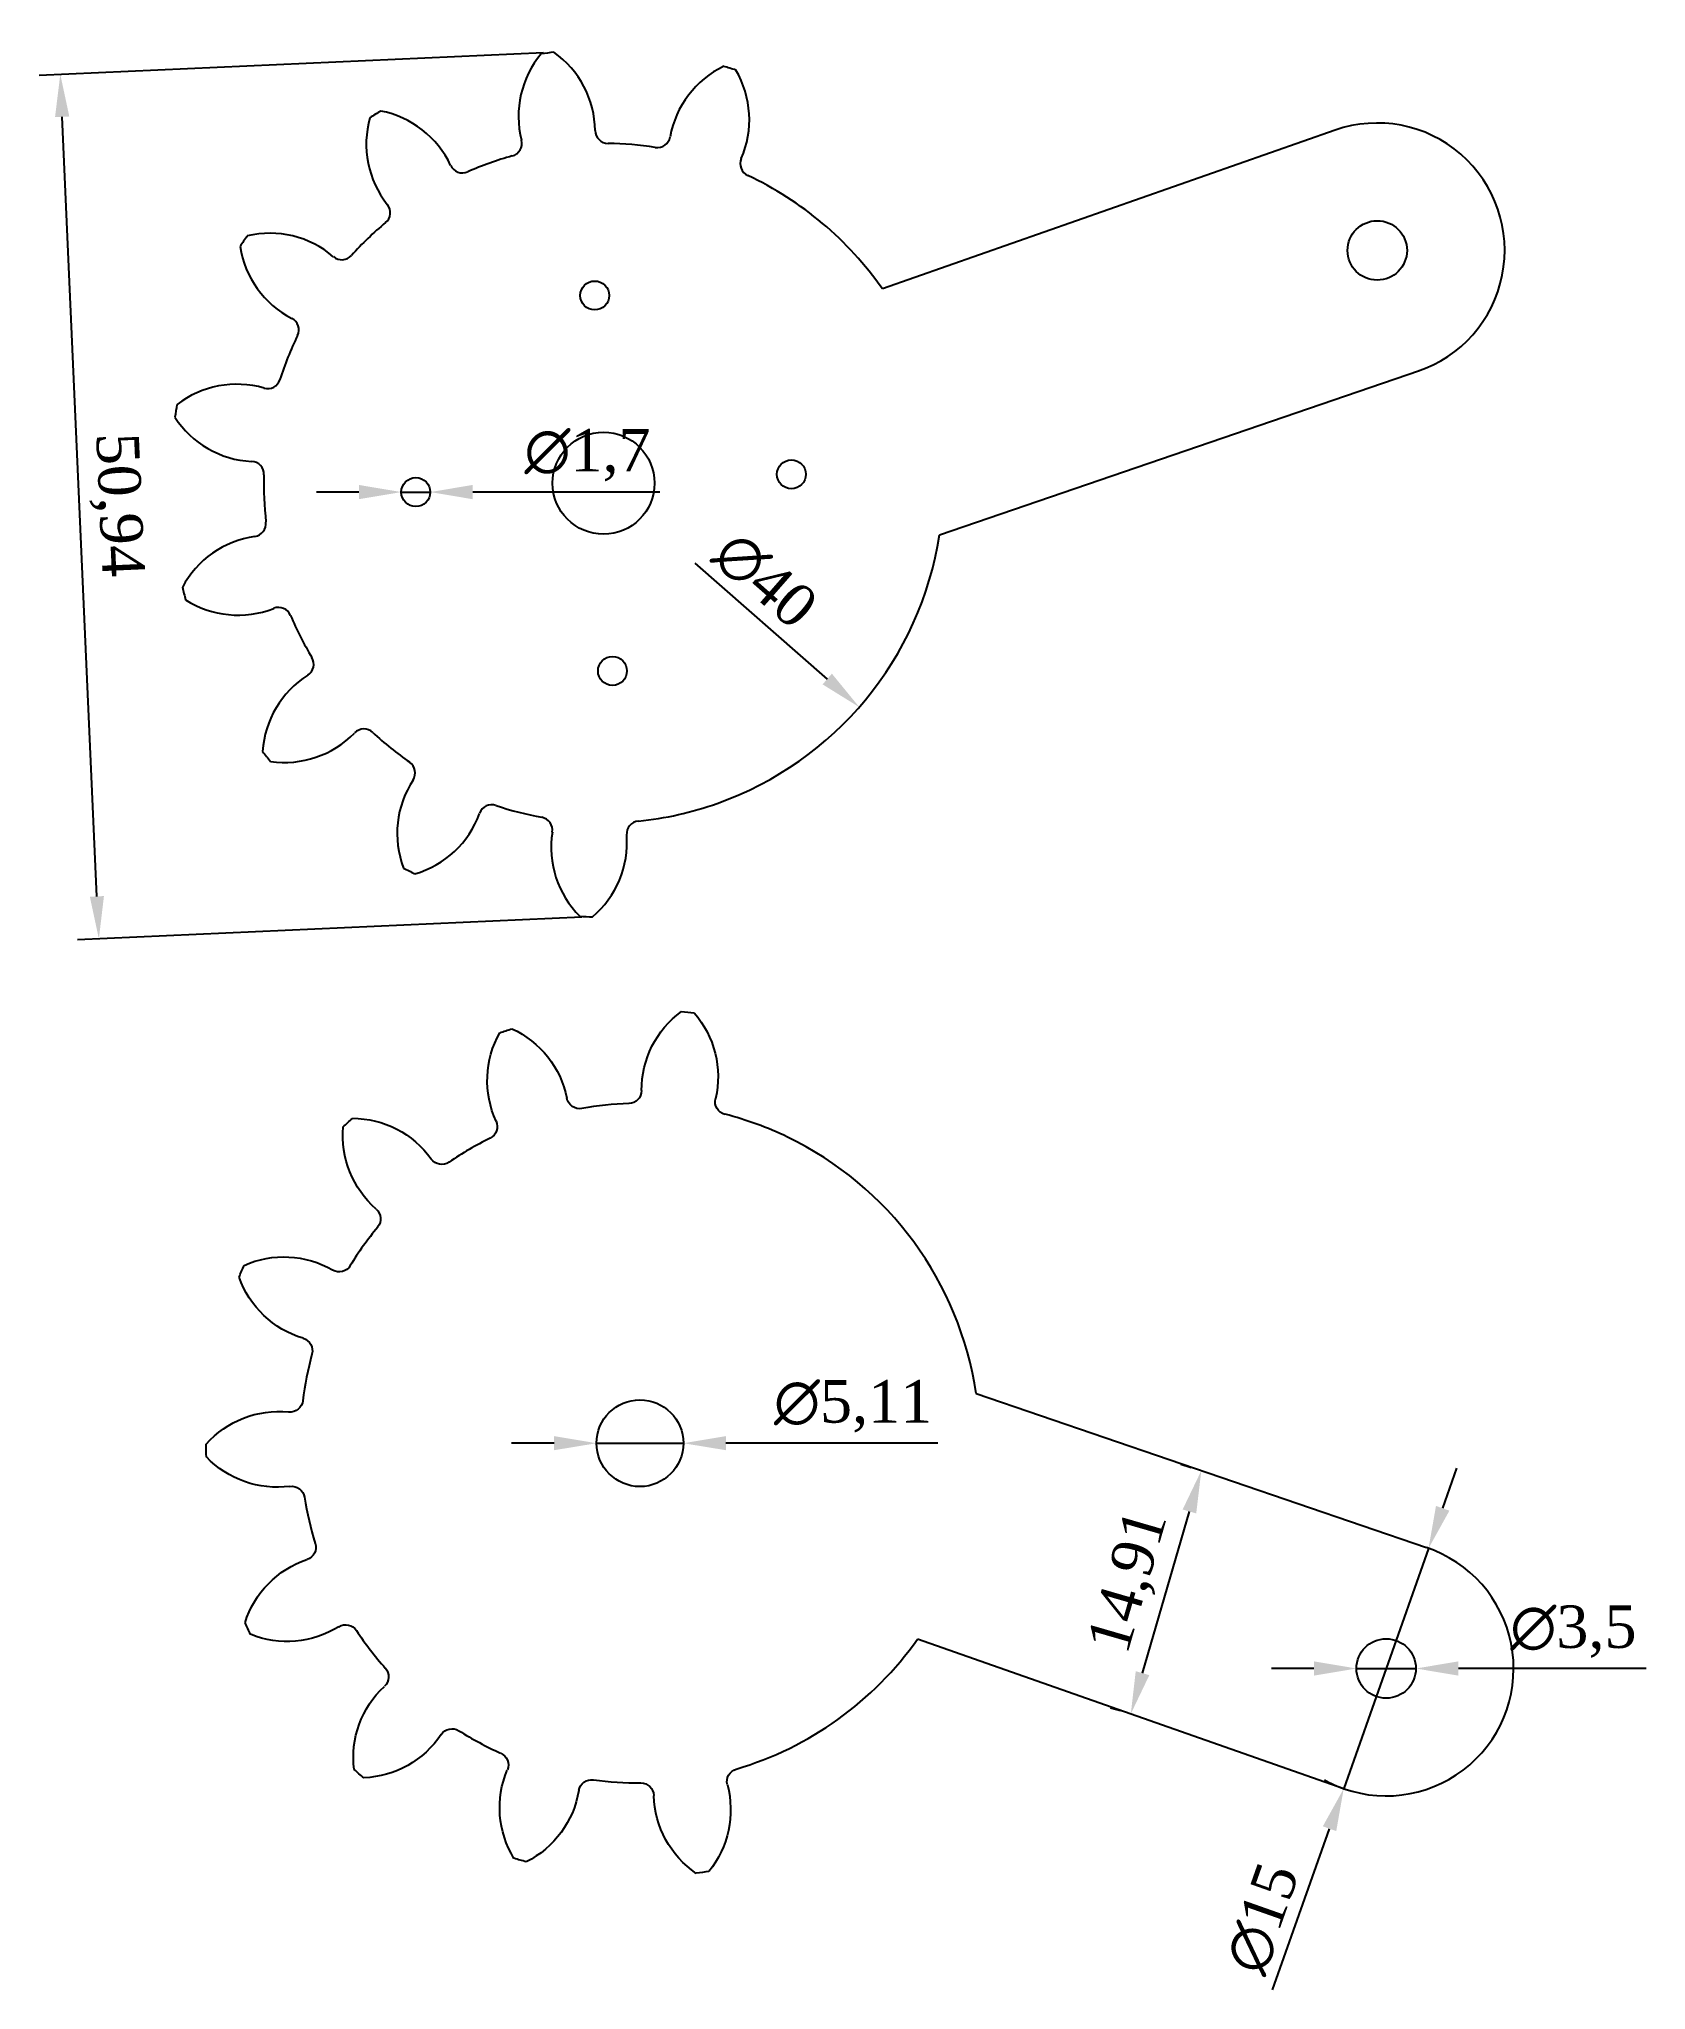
# Model space of a CAD drawing. Header units: millimetres. Extents: x 2222 to 2316, y 1079 to 1194.
import ezdxf

# ---------------------------------------------------------------- set-up
doc = ezdxf.new("R2010")
doc.units = ezdxf.units.MM
doc.layers.add('De', color=250, linetype='Continuous')
doc.styles.get("Standard").update_dxf_attribs({"font": 'CENTURY.TTF'})
doc.dimstyles.new('ISO-25', dxfattribs={"dimtxt": 2.5, "dimasz": 2.5, "dimexe": 1.25, "dimexo": 0.625, "dimtad": 1, "dimtxsty": 'Standard', "dimcen": 2.5, "dimadec": 0, "dimazin": 0, "dimtfac": 1, "dimtmove": 0, "dimatfit": 3, "dimfxl": 1, "dimarcsym": 0})

# ---------------------------------------------------------------- blocks, each defined once
blk = doc.blocks.new('*U1')
for centre, radius, start, end in [((0.53, 1.87), 6.75, 140.8283, 194.7768), ((-7.65, 0.69), 6.75, 1.5594, 55.5079), ((-6.86, -0.09), 0.9, 286.3362, 14.7768), ((0, 0.9), 0.9, 181.5594, 270)]:
    blk.add_arc(centre, radius, start, end)
at = {"layer": 'De'}
blk.add_arc((0, -23.5), 30, 97.3246, 99.0116, dxfattribs=at)
blk = doc.blocks.new('*U2')
at = {"color": 0, "linetype": 'ByBlock', "lineweight": -2, "transparency": 16777216}
for p, rotation in [((505.36, 522.88), 346.8280756340527), ((514.31, 518.64), 322.4997635538709), ((520.72, 511.09), 298.171451473689), ((523.45, 501.58), 273.8431393935072), ((522.01, 491.78), 249.5148273133253), ((516.67, 483.44), 225.1865152331435), ((508.37, 478.04), 200.8582031529616), ((489.04, 479.21), 152.2015789925979), ((498.58, 476.54), 176.5298910727799)]:
    blk.add_blockref('*U1', p, dxfattribs=dict(at, rotation=rotation))
blk = doc.blocks.new('*U3')
for centre, radius, start, end in [((0.53, 1.87), 6.75, 140.8283, 194.7768), ((-7.65, 0.69), 6.75, 1.5594, 55.5079), ((-6.86, -0.09), 0.9, 286.3362, 14.7768), ((0, 0.9), 0.9, 181.5594, 270)]:
    blk.add_arc(centre, radius, start, end)
at = {"layer": 'De'}
blk.add_arc((0, -23.5), 30, 97.3246, 99.0116, dxfattribs=at)
blk = doc.blocks.new('*U4')
at = {"color": 0, "linetype": 'ByBlock', "lineweight": -2, "transparency": 16777216}
for p, rotation in [((505.36, 522.88), 346.8280756340527), ((514.31, 518.64), 322.4997635538709), ((520.72, 511.09), 298.171451473689), ((523.45, 501.58), 273.8431393935072), ((522.01, 491.78), 249.5148273133253), ((516.67, 483.44), 225.1865152331435), ((508.37, 478.04), 200.8582031529616), ((489.04, 479.21), 152.2015789925979), ((498.58, 476.54), 176.5298910727799)]:
    blk.add_blockref('*U3', p, dxfattribs=dict(at, rotation=rotation))
blk = doc.blocks.new('*D5')
at = {"color": 0, "lineweight": -2}
blk.add_line((2260.1, 1162.86), (2267.9, 1156.03), dxfattribs=at)
at = {"color": 0}
blk.add_solid([(2268.17, 1156.35), (2267.62, 1155.72), (2269.78, 1154.38)], dxfattribs=at)
at = {"layer": 'Defpoints', "color": 0}
for p in [(2239.69, 1180.74), (2269.78, 1154.38)]:
    blk.add_point(p, dxfattribs=at)
at = {"color": 0, "insert": (2264.24, 1161.85), "char_height": 2.5, "attachment_point": 5, "rotation": 318.7879}
blk.add_mtext('∅40', dxfattribs=at)
blk = doc.blocks.new('*D6')
at = {"color": 0, "lineweight": -2}
for p, q in [((2251.19, 1192.9), (2221.51, 1191.57)), ((2224.92, 1143.24), (2222.87, 1189.13)), ((2253.46, 1142.01), (2223.78, 1140.68))]:
    blk.add_line(p, q, dxfattribs=at)
at = {"color": 0}
for points in [[(2223.29, 1189.15), (2222.45, 1189.11), (2222.76, 1191.63)], [(2225.33, 1143.26), (2224.5, 1143.22), (2225.03, 1140.74)]]:
    blk.add_solid(points, dxfattribs=at)
at = {"layer": 'Defpoints', "color": 0}
for p in [(2251.81, 1192.93), (2222.76, 1191.63), (2254.09, 1142.04)]:
    blk.add_point(p, dxfattribs=at)
at = {"color": 0, "insert": (2226.02, 1166.28), "char_height": 2.5, "attachment_point": 5, "rotation": 272.5574}
blk.add_mtext('50,94', dxfattribs=at)
blk = doc.blocks.new('*D9')
at = {"color": 0, "lineweight": -2}
for p, q in [((2240.33, 1167.04), (2237.83, 1167.04)), ((2242.83, 1167.04), (2244.53, 1167.04)), ((2258.05, 1167.04), (2247.03, 1167.04))]:
    blk.add_line(p, q, dxfattribs=at)
at = {"color": 0}
for points in [[(2240.33, 1167.46), (2240.33, 1166.62), (2242.83, 1167.04)], [(2247.03, 1167.46), (2247.03, 1166.62), (2244.53, 1167.04)]]:
    blk.add_solid(points, dxfattribs=at)
at = {"layer": 'Defpoints', "color": 0}
for p in [(2242.83, 1167.04), (2244.53, 1167.04)]:
    blk.add_point(p, dxfattribs=at)
at = {"color": 0, "insert": (2253.79, 1169.21), "char_height": 2.5, "attachment_point": 5}
blk.add_mtext('∅1,7', dxfattribs=at)
blk = doc.blocks.new('*D10')
at = {"color": 0, "lineweight": -2}
for p, q in [((2251.82, 1111.05), (2249.32, 1111.05)), ((2254.32, 1111.05), (2259.43, 1111.05)), ((2274.41, 1111.05), (2261.93, 1111.05))]:
    blk.add_line(p, q, dxfattribs=at)
at = {"color": 0}
for points in [[(2251.82, 1111.47), (2251.82, 1110.64), (2254.32, 1111.05)], [(2261.93, 1111.47), (2261.93, 1110.64), (2259.43, 1111.05)]]:
    blk.add_solid(points, dxfattribs=at)
at = {"layer": 'Defpoints', "color": 0}
for p in [(2254.32, 1111.05), (2259.43, 1111.05)]:
    blk.add_point(p, dxfattribs=at)
at = {"color": 0, "insert": (2269.42, 1113.22), "char_height": 2.5, "attachment_point": 5}
blk.add_mtext('∅5,11', dxfattribs=at)
blk = doc.blocks.new('*D11')
at = {"color": 0, "lineweight": -2}
for p, q in [((2296.54, 1097.79), (2294.04, 1097.79)), ((2299.04, 1097.79), (2302.54, 1097.79)), ((2316.08, 1097.79), (2305.04, 1097.79))]:
    blk.add_line(p, q, dxfattribs=at)
at = {"color": 0}
for points in [[(2296.54, 1098.21), (2296.54, 1097.37), (2299.04, 1097.79)], [(2305.04, 1098.21), (2305.04, 1097.37), (2302.54, 1097.79)]]:
    blk.add_solid(points, dxfattribs=at)
at = {"layer": 'Defpoints', "color": 0}
for p in [(2299.04, 1097.79), (2302.54, 1097.79)]:
    blk.add_point(p, dxfattribs=at)
at = {"color": 0, "insert": (2311.81, 1099.96), "char_height": 2.5, "attachment_point": 5}
blk.add_mtext('∅3,5', dxfattribs=at)
blk = doc.blocks.new('*D12')
at = {"color": 0, "lineweight": -2}
for p, q in [((2304.12, 1107.22), (2304.95, 1109.58)), ((2303.28, 1104.86), (2298.29, 1090.72)), ((2294.1, 1078.87), (2297.46, 1088.36))]:
    blk.add_line(p, q, dxfattribs=at)
blk.add_arc((2300.79, 1097.79), 7.5, 241.0027, 250.6675, dxfattribs=at)
at = {"color": 0}
for points in [[(2303.72, 1107.36), (2304.51, 1107.08), (2303.28, 1104.86)], [(2297.06, 1088.5), (2297.85, 1088.22), (2298.29, 1090.72)]]:
    blk.add_solid(points, dxfattribs=at)
at = {"layer": 'Defpoints', "color": 0}
for p in [(2303.28, 1104.86), (2298.29, 1090.72)]:
    blk.add_point(p, dxfattribs=at)
at = {"color": 0, "insert": (2293.51, 1083.09), "char_height": 2.5, "attachment_point": 5, "rotation": 70.552}
blk.add_mtext('∅15', dxfattribs=at)
blk = doc.blocks.new('*D13')
at = {"color": 0, "lineweight": -2}
for p, q in [((2289.31, 1109.61), (2288.71, 1109.79)), ((2286.45, 1097.52), (2289.21, 1107.04)), ((2285.16, 1095.29), (2284.56, 1095.46))]:
    blk.add_line(p, q, dxfattribs=at)
at = {"color": 0}
for points in [[(2288.81, 1107.15), (2289.61, 1106.92), (2289.91, 1109.44)], [(2286.05, 1097.63), (2286.85, 1097.4), (2285.76, 1095.12)]]:
    blk.add_solid(points, dxfattribs=at)
at = {"layer": 'Defpoints', "color": 0}
for p in [(2289.91, 1109.44), (2289.91, 1109.44), (2285.76, 1095.12)]:
    blk.add_point(p, dxfattribs=at)
at = {"color": 0, "insert": (2285.79, 1102.87), "char_height": 2.5, "attachment_point": 5, "rotation": 73.8367}
blk.add_mtext('14,91', dxfattribs=at)

msp = doc.modelspace()

# ---------------------------------------------------------------- linework, layer by layer
for p, q in [((2297.781, 1188.342), (2271.142, 1178.996)), ((2274.5, 1164.522), (2302.747, 1174.187)), ((2276.658, 1113.975), (2303.16, 1104.906)), ((2298.304, 1090.714), (2273.211, 1099.518))]:
    msp.add_line(p, q)
for centre, radius in [((2300.264, 1181.265), 1.75), ((2254.209, 1178.613), 0.851), ((2254.733, 1167.562), 3), ((2265.784, 1168.085), 0.851), ((2243.681, 1167.038), 0.851), ((2255.256, 1156.51), 0.851), ((2256.873, 1111.053), 2.553), ((2300.787, 1097.791), 1.75)]:
    msp.add_circle(centre, radius)
for centre, radius, start, end in [((2300.264, 1181.265), 7.5, 288.44828, 109.33253), ((2254.733, 1167.562), 20, 81.24805, 89.24016), ((2254.733, 1167.562), 20, 105.57636, 113.56847), ((2254.733, 1167.562), 20, 34.86928, 64.91185), ((2254.733, 1167.562), 20, 129.90468, 137.89679), ((2254.733, 1167.562), 20, 154.23299, 162.2251), ((2254.733, 1167.562), 20, 178.5613, 186.55341), ((2254.733, 1167.562), 20, 289.54599, 351.25765), ((2254.733, 1167.562), 20, 202.88961, 210.88172), ((2254.733, 1167.562), 20, 227.21792, 235.21003), ((2254.733, 1167.562), 20, 251.54624, 259.53835), ((2254.733, 1167.562), 20, 275.87455, 289.54599), ((2256.873, 1111.053), 20, 91.84166, 99.83377), ((2256.873, 1111.053), 20, 64.28129, 75.50546), ((2256.873, 1111.053), 20, 116.16997, 124.16208), ((2256.873, 1111.053), 20, 8.40059, 64.28129), ((2256.873, 1111.053), 20, 140.49829, 148.4904), ((2256.873, 1111.053), 20, 164.8266, 172.81871), ((2256.873, 1111.053), 20, 189.15491, 197.14702), ((2300.787, 1097.791), 7.5, 250.66747, 71.55172), ((2256.873, 1111.053), 20, 213.48322, 221.47533), ((2256.873, 1111.053), 20, 286.46816, 324.77728), ((2256.873, 1111.053), 20, 237.81153, 245.80365), ((2256.873, 1111.053), 20, 262.13985, 270.13196)]:
    msp.add_arc(centre, radius, start, end)

# ---------------------------------------------------------------- block references
at = {"yscale": 0.85106383, "zscale": 0.85106383}
for name, p, xscale, rotation in [('*U2', (2659.667, 1612.739), 0.85106383, 182.7102709483817), ('*U4', (2590.51, 610.212), -0.85106383, 348.6697379008729)]:
    msp.add_blockref(name, p, dxfattribs=dict(at, xscale=xscale, rotation=rotation))

# ---------------------------------------------------------------- dimensions: what is measured, and where the dimension line sits
for p1, p2, distance, picture, middle in [((2254.087, 1142.038), (2251.814, 1192.926), 29.085, '*D6', (2226.019, 1166.279)), ((2285.758, 1095.116), (2289.909, 1109.44), 0, '*D13', (2285.79, 1102.87))]:
    dim = msp.add_aligned_dim(p1=p1, p2=p2, distance=distance, dimstyle='ISO-25')
    dim.commit()
    dim.dimension.update_dxf_attribs({"geometry": picture, "text_midpoint": middle})
dim = msp.add_diameter_dim_2p(p1=(2239.687, 1180.739), p2=(2269.778, 1154.385), dimstyle='ISO-25')
dim.commit()
dim.dimension.update_dxf_attribs({"geometry": '*D5', "text_midpoint": (2262.942, 1160.372), "dimtype": 163})
for p1, p2, picture, middle in [((2242.83, 1167.038), (2244.532, 1167.038), '*D9', (2253.793, 1169.207)), ((2254.32, 1111.053), (2259.426, 1111.053), '*D10', (2269.417, 1113.221)), ((2303.284, 1104.863), (2298.29, 1090.719), '*D12', (2293.506, 1083.092)), ((2299.037, 1097.791), (2302.537, 1097.791), '*D11', (2311.807, 1099.96))]:
    dim = msp.add_diameter_dim_2p(p1=p1, p2=p2, dimstyle='ISO-25')
    dim.commit()
    dim.dimension.update_dxf_attribs({"geometry": picture, "text_midpoint": middle})

doc.saveas('drawing.dxf')
